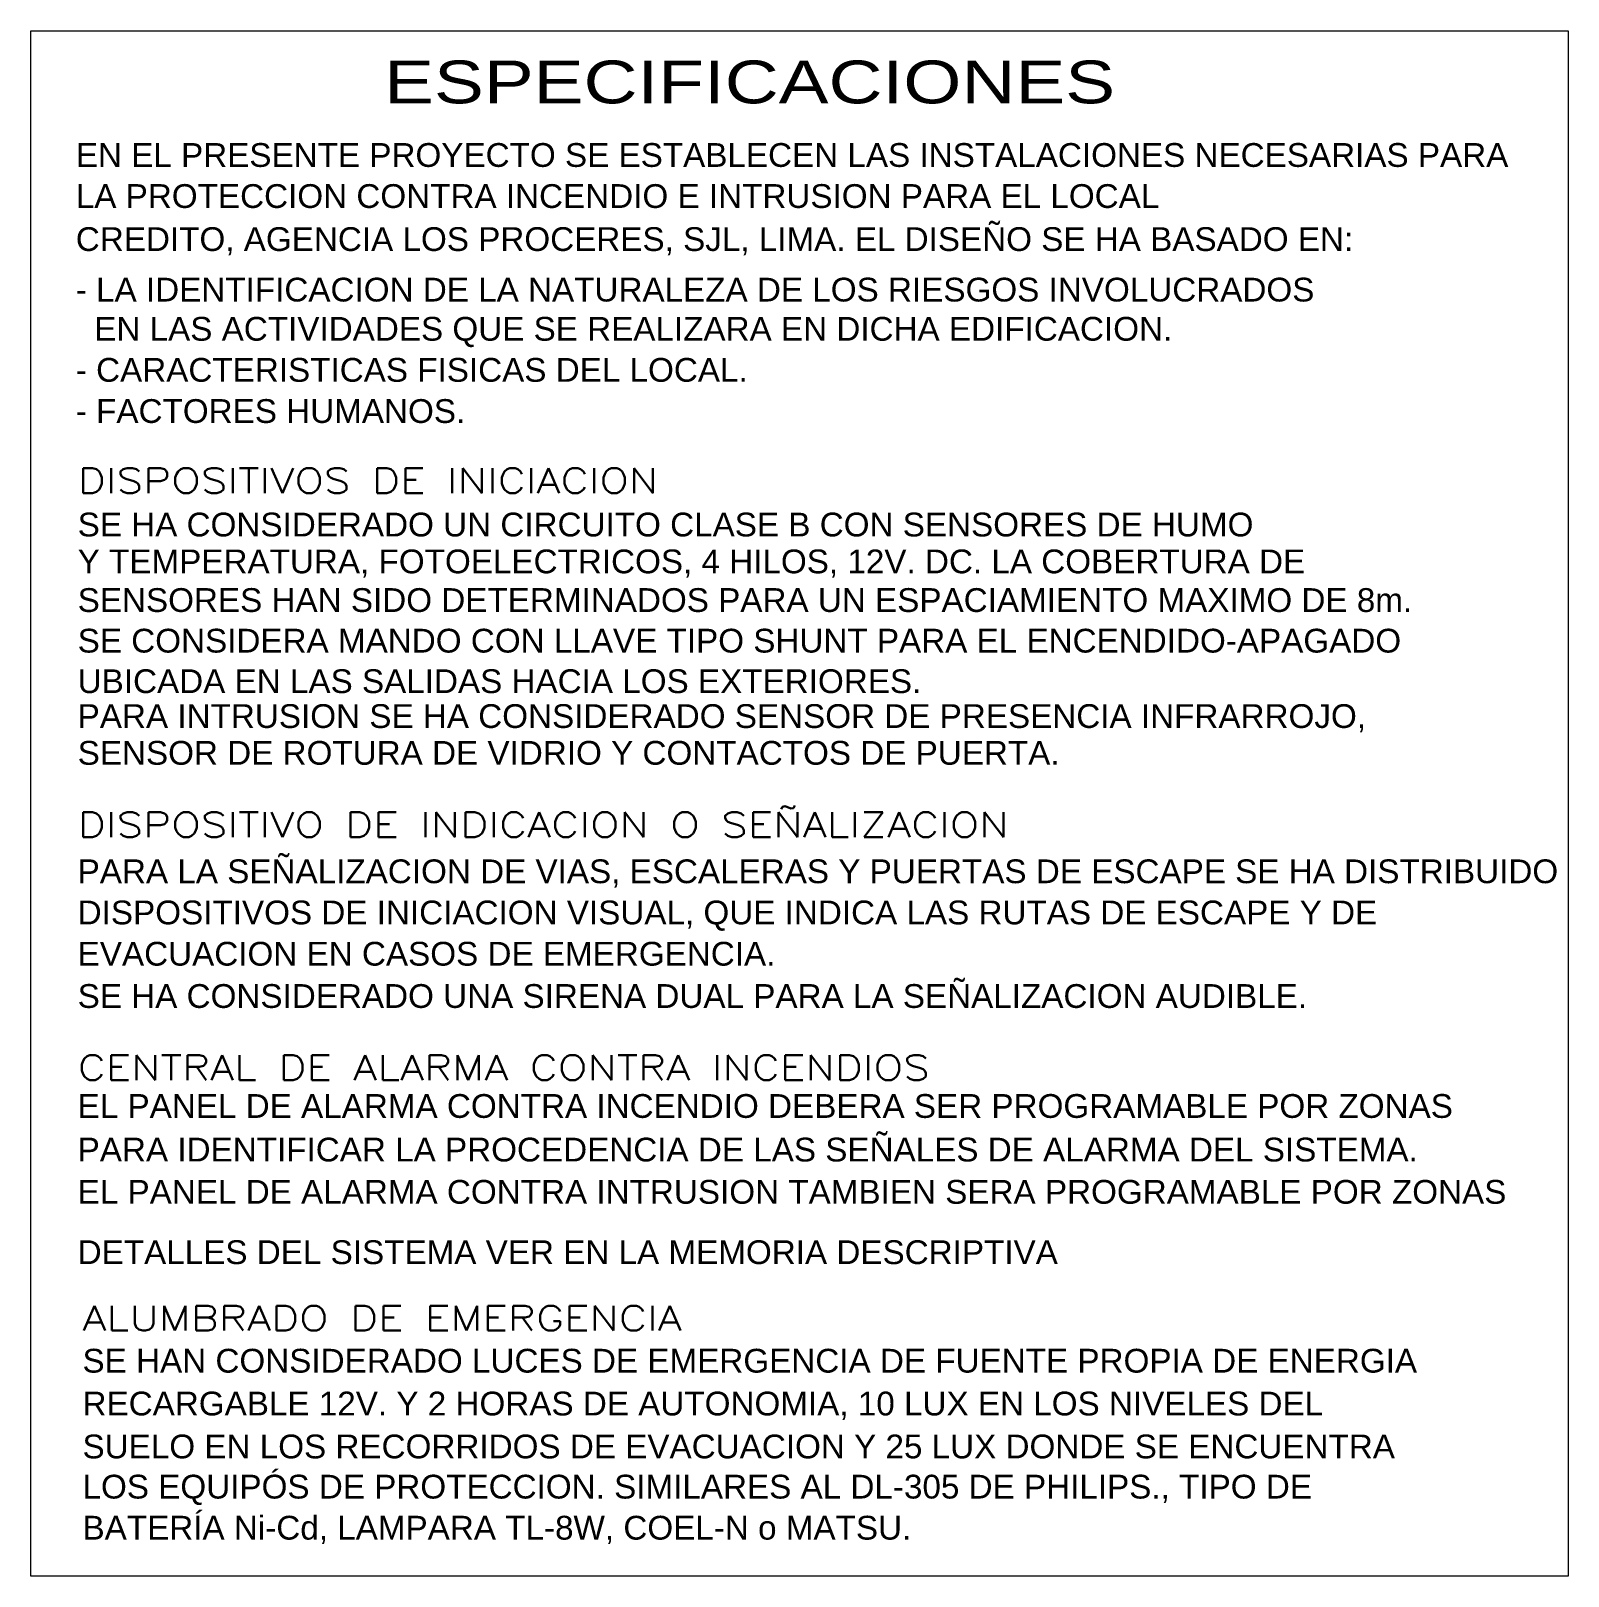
# Model space of a CAD drawing. Header units: millimetres. Extents: x 3354 to 3637, y 1117 to 1358.
# Drawn here: x 3577.74 to 3591.7, y 1231.04 to 1245.08 of the extents above; entities that cross this region are included whole.
import ezdxf
from ezdxf.enums import TextEntityAlignment as Align

# ---------------------------------------------------------------- set-up
doc = ezdxf.new("R2010")
doc.units = ezdxf.units.MM
doc.linetypes.add('DASHDOT2', pattern=[12.7, 6.35, -3.175, 0, -3.175])
doc.layers.add('ALARMA', color=5, linetype='DASHDOT2')
doc.layers.add('TSXCIRC', color=186, linetype='Continuous')
doc.styles.add('ARIAL', font='arial.ttf')
doc.styles.add('ROMANS', font='romans.shx')
doc.styles.add('TITULOS', font='arial.ttf', dxfattribs={"width": 1.3})

msp = doc.modelspace()

# ---------------------------------------------------------------- linework, layer by layer
at = {"layer": 'TSXCIRC', "lineweight": 5}
msp.add_lwpolyline([(3577.737, 1245.08), (3591.699, 1245.08), (3591.699, 1231.043), (3577.737, 1231.043)], close=True, dxfattribs=at)

# ---------------------------------------------------------------- texts
at = {"layer": 'ALARMA', "color": 2, "linetype": 'Continuous', "style": 'TITULOS', "width": 1.25}
msp.add_text('ESPECIFICACIONES', height=0.3888, dxfattribs=at).set_placement((3584.265, 1244.422), align=Align.CENTER)
at = {"layer": 'TSXCIRC', "color": 3, "style": 'ARIAL'}
for s, p in [('EN EL PRESENTE PROYECTO SE ESTABLECEN LAS INSTALACIONES NECESARIAS PARA', (3578.145, 1243.845)), ('LA PROTECCION CONTRA INCENDIO E INTRUSION PARA EL LOCAL', (3578.145, 1243.472)), ('CREDITO, AGENCIA LOS PROCERES, SJL, LIMA. EL DISEÑO SE HA BASADO EN:', (3578.145, 1243.081)), ('- LA IDENTIFICACION DE LA NATURALEZA DE LOS RIESGOS INVOLUCRADOS', (3578.145, 1242.622)), ('  EN LAS ACTIVIDADES QUE SE REALIZARA EN DICHA EDIFICACION.', (3578.145, 1242.266)), ('- CARACTERISTICAS FISICAS DEL LOCAL.', (3578.145, 1241.893)), ('- FACTORES HUMANOS.', (3578.145, 1241.519)), ('SE HA CONSIDERADO UN CIRCUITO CLASE B CON SENSORES DE HUMO', (3578.162, 1240.488)), ('Y TEMPERATURA, FOTOELECTRICOS, 4 HILOS, 12V. DC. LA COBERTURA DE', (3578.162, 1240.153)), ('SENSORES HAN SIDO DETERMINADOS PARA UN ESPACIAMIENTO MAXIMO DE 8m.', (3578.162, 1239.802)), ('SE CONSIDERA MANDO CON LLAVE TIPO SHUNT PARA EL ENCENDIDO-APAGADO', (3578.162, 1239.433)), ('UBICADA EN LAS SALIDAS HACIA LOS EXTERIORES.', (3578.162, 1239.065)), ('PARA INTRUSION SE HA CONSIDERADO SENSOR DE PRESENCIA INFRARROJO,', (3578.162, 1238.748)), ('SENSOR DE ROTURA DE VIDRIO Y CONTACTOS DE PUERTA.', (3578.162, 1238.414)), ('PARA LA SEÑALIZACION DE VIAS, ESCALERAS Y PUERTAS DE ESCAPE SE HA DISTRIBUIDO', (3578.162, 1237.338)), ('DISPOSITIVOS DE INICIACION VISUAL, QUE INDICA LAS RUTAS DE ESCAPE Y DE ', (3578.162, 1236.964)), ('EVACUACION EN CASOS DE EMERGENCIA.', (3578.162, 1236.589)), ('SE HA CONSIDERADO UNA SIRENA DUAL PARA LA SEÑALIZACION AUDIBLE.', (3578.162, 1236.205)), ('EL PANEL DE ALARMA CONTRA INCENDIO DEBERA SER PROGRAMABLE POR ZONAS', (3578.162, 1235.206)), ('PARA IDENTIFICAR LA PROCEDENCIA DE LAS SEÑALES DE ALARMA DEL SISTEMA.', (3578.162, 1234.81)), ('EL PANEL DE ALARMA CONTRA INTRUSION TAMBIEN SERA PROGRAMABLE POR ZONAS', (3578.162, 1234.426)), ('DETALLES DEL SISTEMA VER EN LA MEMORIA DESCRIPTIVA', (3578.162, 1233.878)), ('SE HAN CONSIDERADO LUCES DE EMERGENCIA DE FUENTE PROPIA DE ENERGIA ', (3578.206, 1232.892)), ('RECARGABLE 12V. Y 2 HORAS DE AUTONOMIA, 10 LUX EN LOS NIVELES DEL ', (3578.206, 1232.503)), ('SUELO EN LOS RECORRIDOS DE EVACUACION Y 25 LUX DONDE SE ENCUENTRA ', (3578.206, 1232.113)), ('LOS EQUIPÓS DE PROTECCION. SIMILARES AL DL-305 DE PHILIPS., TIPO DE ', (3578.206, 1231.748)), ('BATERÍA Ni-Cd, LAMPARA TL-8W, COEL-N o MATSU.', (3578.206, 1231.375))]:
    msp.add_text(s, height=0.216, dxfattribs=at).set_placement(p)
at = {"layer": 'TSXCIRC', "color": 5, "style": 'ROMANS', "width": 1.25}
for s, p in [('DISPOSITIVOS DE INICIACION', (3578.162, 1240.882)), ('DISPOSITIVO DE INDICACION O SEÑALIZACION', (3578.162, 1237.756)), ('CENTRAL DE ALARMA CONTRA INCENDIOS', (3578.162, 1235.55)), ('ALUMBRADO DE EMERGENCIA', (3578.206, 1233.273))]:
    msp.add_text(s, height=0.2268, dxfattribs=at).set_placement(p)

doc.saveas('drawing.dxf')
